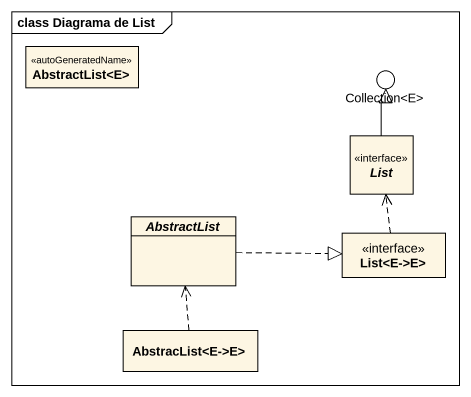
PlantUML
@startuml
mainframe class Diagrama de List
allowmixing
hide circle
hide empty members
class "AbstractList<E>" as AbstractList_E <<autoGeneratedName>>
() "Collection<E>" as Collection_E
interface List
abstract class AbstractList
interface "List<E->E>" as List_E_E
class "AbstracList<E->E>" as AbstracList_E_E
List -up-|> Collection_E
AbstractList .right.|> List_E_E
List_E_E .up.> List
AbstracList_E_E .up.> AbstractList
@enduml
